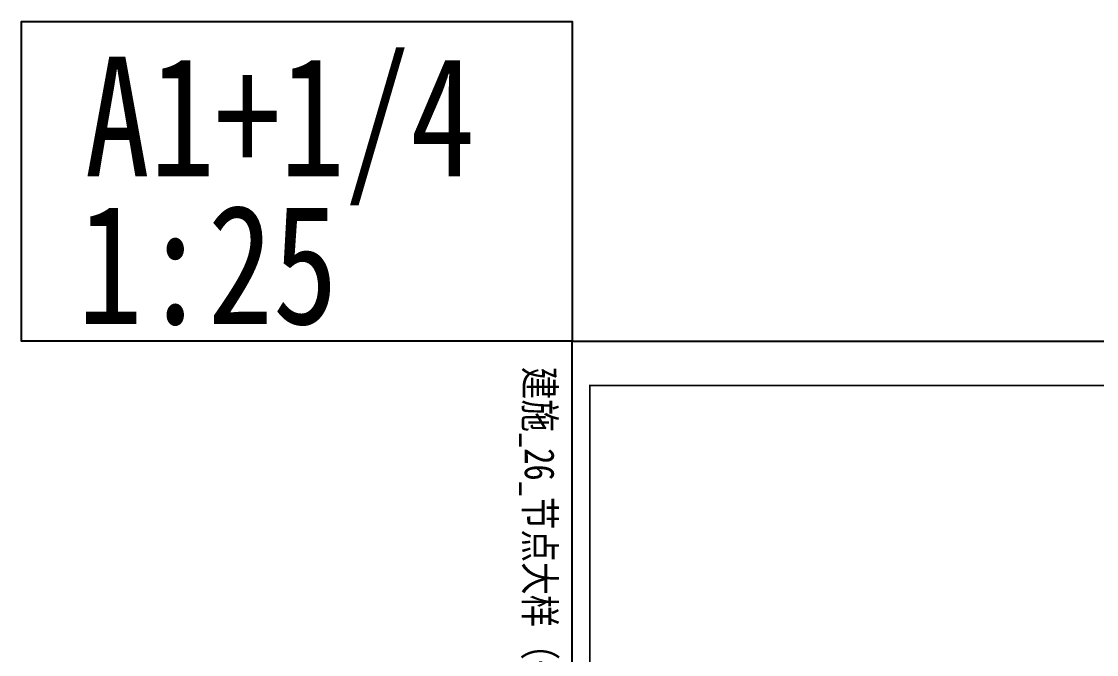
# Model space of a CAD drawing. Extents: x -518115 to 389031, y -231062 to 1628073.
# Drawn here: x 125080 to 140212, y -199810 to -190897 of the extents above; entities that cross this region are included whole.
import ezdxf

# ---------------------------------------------------------------- set-up
doc = ezdxf.new("R2010")
doc.units = 0
doc.header["$LTSCALE"] = 1000
doc.header["$MEASUREMENT"] = 0
doc.layers.add('yichutu', color=7, linetype='Continuous', true_color=0xffffff, plot=False)
doc.layers.add('图框', color=140, linetype='Continuous')
doc.layers.add('导图字', color=7, linetype='Continuous')
doc.styles.add('黑体', font='')
doc.styles.get('黑体').set_extended_font_data('SimHei')

# ---------------------------------------------------------------- blocks, each defined once
blk = doc.blocks.new('GFDDDDRG')
at = {"layer": '图框'}
blk.add_lwpolyline([(923310, -107437), (923310, -159999), (893610, -159999), (893610, -107437)], close=True, dxfattribs=at)
blk.add_lwpolyline([(923310, -107437), (923310, -159999), (893610, -159999), (893610, -107437)], close=True, dxfattribs=at)
at = {"layer": '图框', "const_width": 50}
blk.add_lwpolyline([(894110, -159499), (922810, -159499), (922810, -108687), (894110, -108687)], close=True, dxfattribs=at)
blk = doc.blocks.new('yct-1051-594-26275-14850-25-1002.0')
at = {"layer": 'yichutu', "color": 7, "true_color": 0xffffff}
blk.add_lwpolyline([(0, 0), (0, 14850), (26275, 14850), (26275, 0)], close=True, dxfattribs=at)

msp = doc.modelspace()

# ---------------------------------------------------------------- linework, layer by layer
at = {"layer": '图框', "color": 2}
msp.add_lwpolyline([(132830.5, -195397), (125080.5, -195397), (125080.5, -190897), (132830.5, -190897)], close=True, dxfattribs=at)

# ---------------------------------------------------------------- block references
at = {"xscale": 0.5, "yscale": 0.5, "zscale": 0.5}
msp.add_blockref('GFDDDDRG', (-313974.4, -141678.5), dxfattribs=at)
at = {"layer": 'yichutu', "rotation": 270}
msp.add_blockref('yct-1051-594-26275-14850-25-1002.0', (132830.5, -195397), dxfattribs=at)

# ---------------------------------------------------------------- texts
at = {"layer": '图框', "color": 2, "style": '黑体', "width": 0.8}
for s, p in [('A1+1/4', (125970.9, -193076.3)), ('1:25', (125871.3, -195157.8))]:
    msp.add_text(s, height=1682.36, dxfattribs=at).set_placement(p)
at = {"layer": '导图字', "color": 1, "style": '黑体', "width": 0.8}
msp.add_text('建施_26_节点大样（一）_A1', height=420.591, rotation=270, dxfattribs=at).set_placement((132164.6, -195757.8))

doc.saveas('drawing.dxf')
